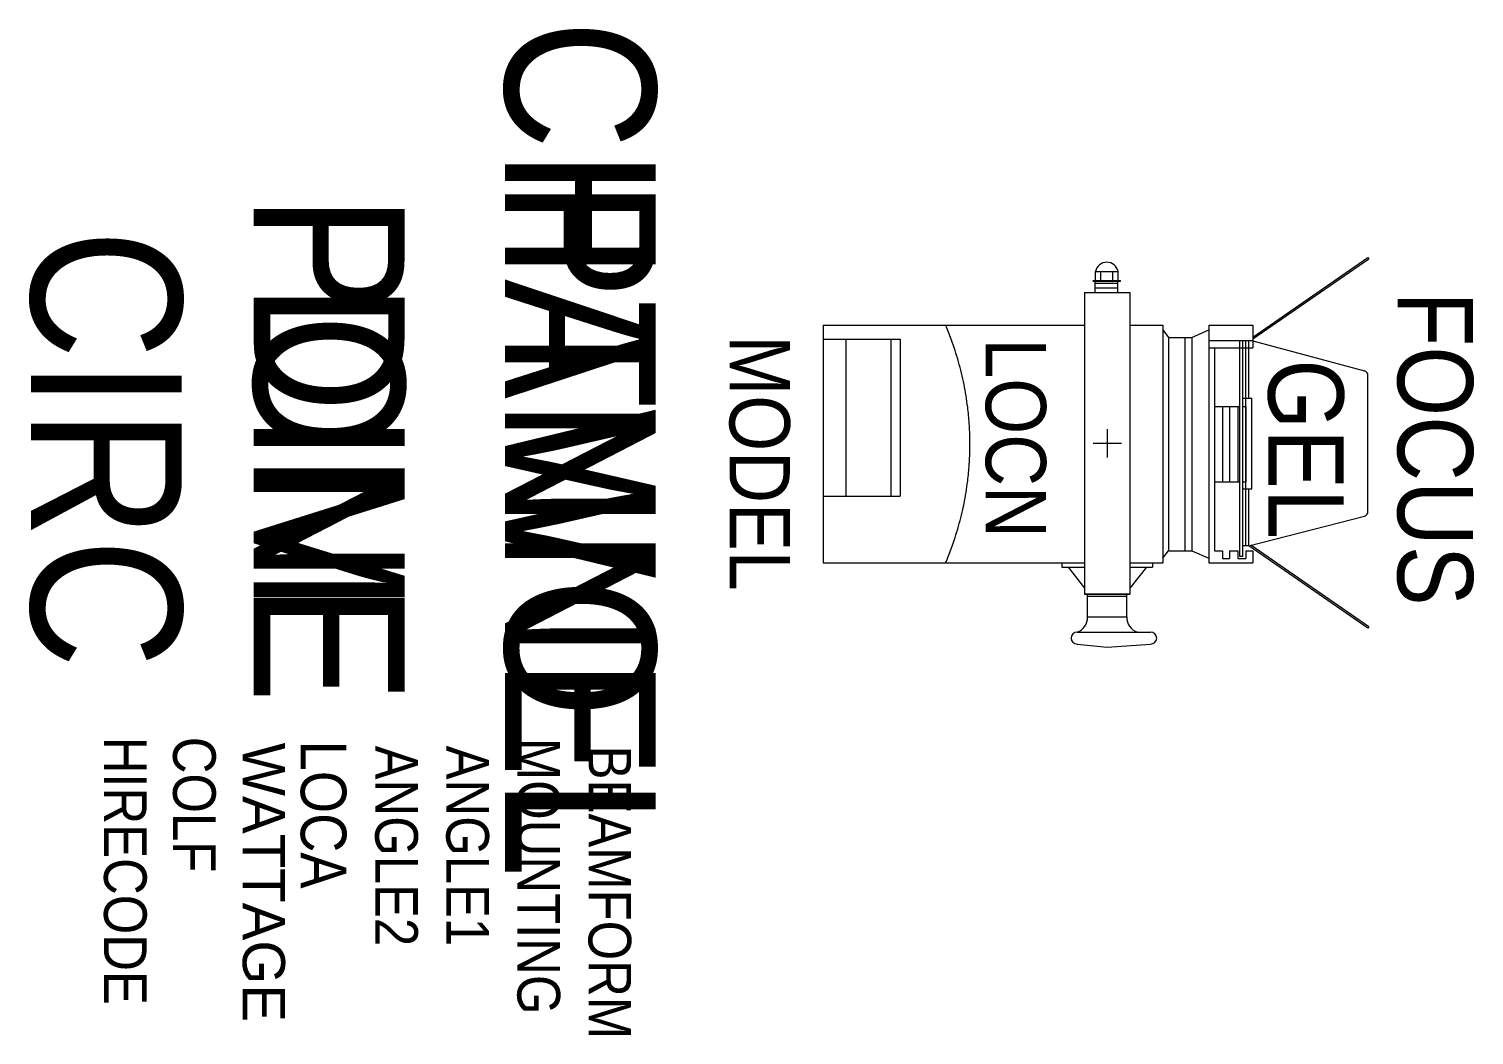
# Model space of a CAD drawing. Extents: x -2192 to -1234, y -1913 to -1246.
import ezdxf
from ezdxf.enums import TextEntityAlignment as Align

# ---------------------------------------------------------------- set-up
doc = ezdxf.new("R2010")
doc.units = 0
doc.header["$MEASUREMENT"] = 0
doc.layers.get('0').update_dxf_attribs({"linetype": 'CONTINUOUS'})
for name, color, linetype in [('CHANNEL', 3, 'CONTINUOUS'), ('CIRC', 6, 'CONTINUOUS'), ('DIMMER', 4, 'CONTINUOUS'), ('FOCUS', 2, 'CONTINUOUS'), ('GEL', 1, 'CONTINUOUS'), ('LANTERNS', 4, 'CONTINUOUS'), ('LOCATION', 7, 'CONTINUOUS'), ('MODEL', 6, 'CONTINUOUS'), ('PATCH', 5, 'CONTINUOUS'), ('PATCH2', 5, 'CONTINUOUS')]:
    doc.layers.add(name, color=color, linetype=linetype)

msp = doc.modelspace()

# ---------------------------------------------------------------- linework, layer by layer
for p, q in [((-1380.32, -1450.22), (-1303.97, -1397.46)), ((-1380.32, -1451.44), (-1303.4, -1398.28)), ((-1303.83, -1397.31), (-1303.31, -1398.16)), ((-1484.7, -1406.62), (-1469.7, -1406.62)), ((-1484.7, -1412.62), (-1484.7, -1406.62)), ((-1481.2, -1412.62), (-1481.2, -1406.62)), ((-1473.2, -1412.62), (-1473.2, -1406.62)), ((-1469.7, -1412.62), (-1469.7, -1406.62)), ((-1486.2, -1412.62), (-1468.2, -1412.62)), ((-1486.2, -1413.05), (-1486.2, -1412.62)), ((-1486.2, -1413.05), (-1468.2, -1413.05)), ((-1484.83, -1420.58), (-1484.83, -1413.05)), ((-1484.83, -1414.55), (-1469.83, -1414.55)), ((-1484.83, -1417.55), (-1469.83, -1417.55)), ((-1469.83, -1420.58), (-1469.83, -1413.05)), ((-1468.2, -1413.05), (-1468.2, -1412.62)), ((-1491.93, -1420.61), (-1491.93, -1620.71)), ((-1491.93, -1420.61), (-1461.93, -1420.61)), ((-1461.93, -1420.61), (-1461.93, -1620.71)), ((-1665.43, -1442.36), (-1491.93, -1442.36)), ((-1665.43, -1442.36), (-1665.43, -1599.86)), ((-1461.93, -1442.36), (-1440.08, -1442.36)), ((-1440.08, -1442.36), (-1440.08, -1599.86)), ((-1440.08, -1445.36), (-1436.34, -1450.36)), ((-1420.68, -1450.36), (-1409.43, -1445.36)), ((-1409.43, -1442.36), (-1409.43, -1599.86)), ((-1409.43, -1442.36), (-1380.32, -1442.36)), ((-1380.32, -1442.36), (-1380.32, -1457.36)), ((-1665.43, -1451.61), (-1614.25, -1451.61)), ((-1650.43, -1451.61), (-1650.43, -1555.61)), ((-1620.43, -1451.61), (-1620.43, -1555.61)), ((-1614.25, -1451.61), (-1614.25, -1555.61)), ((-1436.34, -1450.36), (-1436.34, -1591.86)), ((-1436.34, -1450.36), (-1420.68, -1450.36)), ((-1425.43, -1450.36), (-1425.43, -1591.86)), ((-1420.68, -1450.36), (-1420.68, -1591.86)), ((-1409.43, -1452.36), (-1380.32, -1452.36)), ((-1388.97, -1595.75), (-1388.97, -1452.36)), ((-1386.97, -1595.75), (-1386.97, -1452.36)), ((-1384.97, -1490.75), (-1384.97, -1452.36)), ((-1382.97, -1490.75), (-1382.97, -1452.36)), ((-1380.32, -1452.77), (-1306.19, -1472.65)), ((-1409.43, -1457.36), (-1380.32, -1457.36)), ((-1405.68, -1457.36), (-1405.68, -1591.86)), ((-1303.97, -1565.92), (-1303.97, -1475.55)), ((-1386.97, -1490.75), (-1380.97, -1490.75)), ((-1384.97, -1588.56), (-1384.97, -1490.75)), ((-1380.97, -1550.75), (-1380.97, -1490.75)), ((-1405.68, -1496.11), (-1388.97, -1496.11)), ((-1400.46, -1496.11), (-1400.46, -1546.11)), ((-1395.7, -1496.11), (-1395.7, -1546.11)), ((-1390.35, -1496.11), (-1390.35, -1546.11)), ((-1386.97, -1496.11), (-1384.97, -1496.11)), ((-1384.99, -1496.11), (-1384.99, -1546.11)), ((-1476.93, -1511.2), (-1476.93, -1530.02)), ((-1486.34, -1520.61), (-1467.51, -1520.61)), ((-1405.68, -1546.11), (-1388.97, -1546.11)), ((-1386.97, -1546.11), (-1384.97, -1546.11)), ((-1386.97, -1550.75), (-1380.97, -1550.75)), ((-1382.97, -1588.55), (-1382.97, -1550.75)), ((-1665.43, -1555.61), (-1614.25, -1555.61)), ((-1382.97, -1588.55), (-1306.22, -1568.83)), ((-1382.97, -1588.55), (-1386.97, -1588.55)), ((-1303.97, -1643.15), (-1382.97, -1588.55)), ((-1303.4, -1642.33), (-1381.69, -1588.23)), ((-1665.43, -1599.86), (-1491.93, -1599.86)), ((-1506.93, -1599.86), (-1506.93, -1602.76)), ((-1461.93, -1599.86), (-1440.08, -1599.86)), ((-1446.93, -1599.86), (-1446.93, -1602.76)), ((-1440.08, -1596.86), (-1436.34, -1591.86)), ((-1436.34, -1591.86), (-1420.68, -1591.86)), ((-1420.68, -1591.86), (-1409.43, -1596.86)), ((-1409.43, -1599.86), (-1380.32, -1599.86)), ((-1405.8, -1596.95), (-1405.68, -1596.95)), ((-1405.68, -1591.86), (-1400.46, -1591.86)), ((-1400.46, -1591.86), (-1400.46, -1596.95)), ((-1400.46, -1596.95), (-1395.7, -1596.95)), ((-1395.7, -1591.86), (-1395.7, -1596.95)), ((-1395.7, -1591.86), (-1390.35, -1591.86)), ((-1390.35, -1591.86), (-1390.35, -1596.95)), ((-1390.35, -1596.95), (-1384.99, -1596.95)), ((-1386.97, -1595.75), (-1388.97, -1595.75)), ((-1384.99, -1591.86), (-1384.99, -1596.95)), ((-1384.99, -1591.86), (-1380.32, -1591.86)), ((-1380.32, -1591.86), (-1380.32, -1599.86)), ((-1506.93, -1602.76), (-1491.93, -1602.76)), ((-1502.93, -1602.76), (-1491.93, -1616.68)), ((-1461.93, -1602.76), (-1446.93, -1602.76)), ((-1450.93, -1602.76), (-1461.93, -1616.68)), ((-1491.93, -1620.71), (-1461.93, -1620.71)), ((-1461.93, -1620.71), (-1491.93, -1620.71)), ((-1489.93, -1635.71), (-1489.93, -1620.71)), ((-1463.93, -1622.21), (-1489.93, -1622.21)), ((-1463.93, -1635.71), (-1463.93, -1620.71)), ((-1489.93, -1635.71), (-1463.93, -1635.71)), ((-1496.93, -1645.71), (-1448.12, -1645.71)), ((-1303.37, -1642.35), (-1303.92, -1643.15)), ((-1496.93, -1653.71), (-1476.93, -1655.71)), ((-1476.93, -1655.71), (-1448.12, -1653.71))]:
    msp.add_line(p, q)
for centre, radius, start, end in [((-1477.2, -1408.24), 7.67, 12.17019, 167.82981), ((-1767.99, -1521.11), 200, 20.33431, 23.18785), ((-1767.99, -1521.11), 200, 15.81296, 20.33431), ((-1767.99, -1521.11), 200, 11.39071, 15.81296), ((-1306.97, -1475.55), 3, 0, 74.98578), ((-1767.99, -1521.11), 200, 7.03635, 11.39071), ((-1767.99, -1521.11), 200, 3.87038, 7.03635), ((-1767.99, -1521.11), 200, 0.71621, 3.87038), ((-1767.99, -1521.11), 200, 356.12962, 0.71621), ((-1767.99, -1521.11), 200, 352.96365, 356.12962), ((-1767.99, -1521.11), 200, 348.60929, 352.96365), ((-1767.99, -1521.11), 200, 344.18704, 348.60929), ((-1306.97, -1565.92), 3, 284.41675, 0), ((-1767.99, -1521.11), 200, 339.66569, 344.18704), ((-1767.99, -1521.11), 200, 336.81216, 339.66569), ((-1500.07, -1636.06), 10.15, 288.04731, 1.96865), ((-1453.95, -1636.18), 9.99, 177.31836, 252.66568), ((-1496.93, -1649.71), 4, 90, 270), ((-1448.12, -1649.71), 4, 270, 90)]:
    msp.add_arc(centre, radius, start, end)
msp.add_point((-1476.93, -1520.61))

# ---------------------------------------------------------------- texts
at = {"layer": 'CHANNEL', "width": 0.89}
msp.add_attdef('CHANNEL', text='', height=100, rotation=270, dxfattribs=at).set_placement((-1876.44, -1524.22), align=Align.CENTER)
at = {"layer": 'CIRC', "width": 0.89}
msp.add_attdef('CIRC', text='', height=100, rotation=270, dxfattribs=at).set_placement((-2190.89, -1524.22), align=Align.CENTER)
at = {"layer": 'DIMMER', "width": 0.89}
msp.add_attdef('DIM', text='', height=100, rotation=270, dxfattribs=at).set_placement((-2043.1, -1523.36), align=Align.CENTER)
at = {"layer": 'FOCUS', "color": 30, "width": 0.89}
msp.add_attdef('FOCUS', text='', height=50, rotation=270, dxfattribs=at).set_placement((-1284.28, -1524.12), align=Align.CENTER)
at = {"layer": 'GEL', "width": 0.89}
msp.add_attdef('GEL', text='', height=50, rotation=270, dxfattribs=at).set_placement((-1370.1, -1524.47), align=Align.CENTER)
at = {"layer": 'LANTERNS', "color": 0, "width": 0.89, "flags": 1}
for tag, p, s, height in [('HIRECODE', (-2142.5, -1715.12), '', 28.3), ('COLF', (-2096.68, -1715.16), '1', 28.3), ('LOCA', (-2011.98, -1717.74), '', 30.26), ('ANGLE2', (-1962.57, -1721.06), '40', 28.305), ('ANGLE1', (-1915.4, -1721.06), '10', 28.305), ('MOUNTING', (-1868.23, -1715.87), 'STANDARD HOOK CLAMP', 28.3047), ('BEAMFORM', (-1821.05, -1721.06), 'C', 28.3)]:
    msp.add_attdef(tag, p, s, height=height, rotation=270, dxfattribs=at)
at = {"layer": 'LANTERNS', "color": 0, "flags": 1}
msp.add_attdef('WATTAGE', (-2050.43, -1719.1), '500', height=28, rotation=270, dxfattribs=at)
at = {"layer": 'LOCATION', "width": 0.89}
msp.add_attdef('LOCN', text='', height=40, rotation=270, dxfattribs=at).set_placement((-1557.52, -1517.18), align=Align.CENTER)
at = {"layer": 'MODEL', "width": 0.89}
msp.add_attdef('MODEL', text='Qua F', height=40, rotation=270, dxfattribs=at).set_placement((-1727.46, -1533.77), align=Align.CENTER)
at = {"layer": 'PATCH', "width": 0.89}
msp.add_attdef('PONE', text='', height=100, rotation=270, dxfattribs=at).set_placement((-2043.11, -1524.22), align=Align.CENTER)
at = {"layer": 'PATCH2', "width": 0.89}
msp.add_attdef('PTWO', text='', height=100, rotation=270, dxfattribs=at).set_placement((-1876.44, -1524.22), align=Align.CENTER)

doc.saveas('drawing.dxf')
